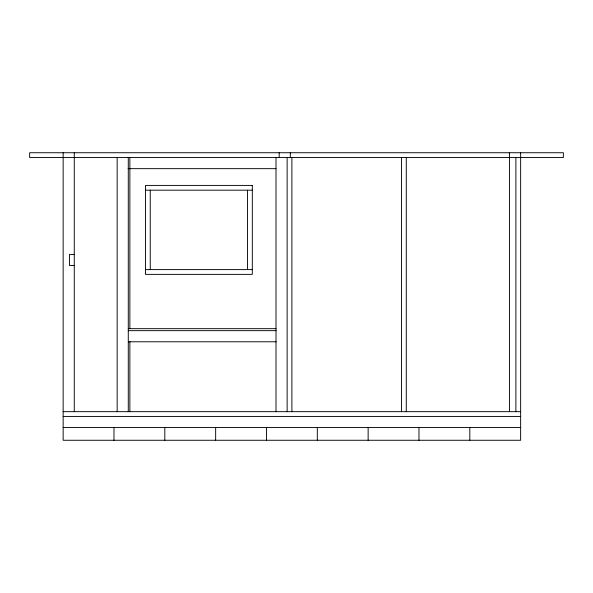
<?xml version="1.0" encoding="UTF-8"?>
<svg xmlns="http://www.w3.org/2000/svg" width="593" height="593" viewBox="0 0 593 593"><rect width="100%" height="100%" fill="white"/><g stroke="black" fill="none" stroke-linecap="round" stroke-linejoin="round"><path stroke-width="0.89" d="M63.006 157.501L29.65 157.501L29.65 152.735L563.35 152.735L563.35 157.501L63.154 157.501M128.132 168.657L276.012 168.657M145.493 190.183L252.314 190.183M74.273 254.412L69.507 254.412L69.507 265.531L74.273 265.531M145.493 269.607L252.314 269.607M128.281 328.67L275.982 328.67M128.281 330.657L276.153 330.657M128.281 341.776L276.153 341.776M63.154 411.668L520.639 411.668M63.154 416.434L520.639 416.434M63.154 427.553L520.639 427.553M520.639 152.735L520.639 440.265L63.154 440.265L63.154 152.735M515.88 157.501L515.88 411.668M509.52 152.735L509.52 411.668M469.812 427.553L469.812 440.265M418.977 427.553L418.977 440.265M406.272 157.501L406.272 411.668M401.505 157.501L401.505 411.668M368.142 427.553L368.142 440.265M317.314 427.553L317.314 440.265M291.897 157.501L291.897 411.668M290.311 152.735L290.311 157.501M287.131 157.501L287.131 411.668M279.192 152.735L279.192 157.501M276.012 157.501L276.012 411.668M266.479 427.553L266.479 440.265M247.548 190.183L247.548 269.607M215.652 427.553L215.652 440.265M164.817 427.553L164.817 440.265M150.259 190.183L150.259 269.607M129.867 157.501L129.867 328.485M129.867 341.427L129.867 411.668M128.281 157.501L128.281 411.668M117.162 157.501L117.162 411.668M113.982 427.553L113.982 440.265M74.273 152.735L74.273 411.668M252.314 185.416L145.493 185.416L145.493 274.374L252.314 274.374L252.314 185.416"/></g></svg>
